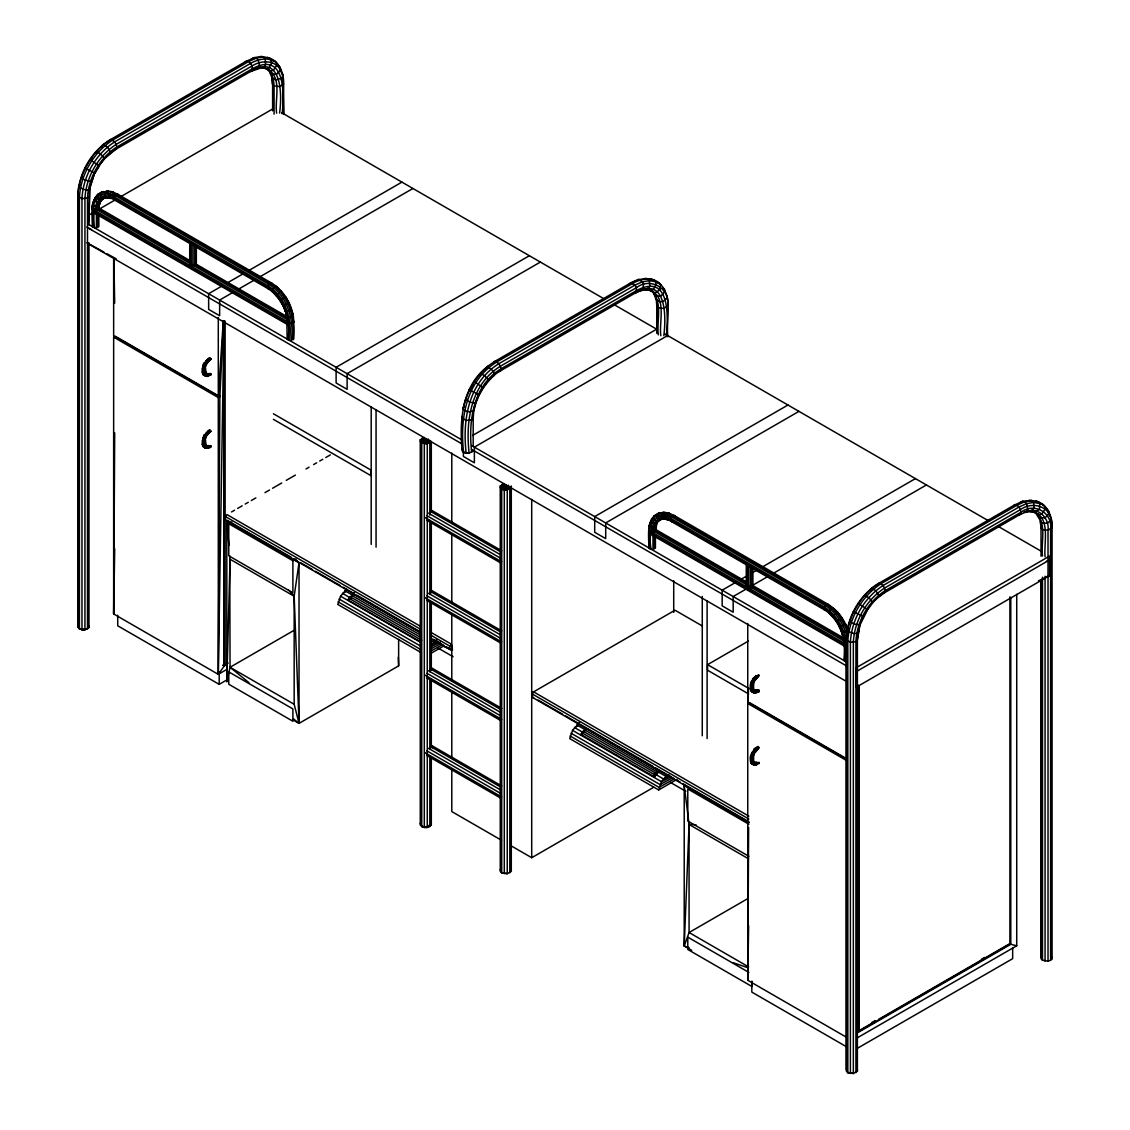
<?xml version="1.0" encoding="UTF-8"?>
<svg xmlns="http://www.w3.org/2000/svg" width="1130" height="1130" viewBox="0 0 1130 1130"><rect width="100%" height="100%" fill="white"/><g stroke="black" fill="none" stroke-linecap="round" stroke-linejoin="round"><path stroke-width="1.5" d="M95.527 171.35L103.579 159.429L115.204 149.64L251.99 70.667L252.216 65.865L248.84 61.444L246.778 60.907L109.356 140.247C90.64 152.282 78.323 174.02 77.928 196.295L77.928 627.531L81.981 629.862L84.934 629.862L88.973 627.531L88.973 242.724M88.973 221.537L89.694 187.524L94.722 172.735L89.722 188.823L88.973 224.799M92.222 226.565C92.604 215.237 88.564 195.999 103.197 191.606L104.652 192.227M93.112 227.483L93.112 207.609L92.222 208.527M94.652 228.02C92.787 217.087 92.928 192.241 110.797 197.948M96.431 228.048L96.431 212.906M97.957 227.54L97.957 214.093M98.847 226.65L98.847 214.87M227.285 664.242L224.234 666.008L218.288 674.342L219.884 396.63L115.246 336.217L113.65 337.15L113.65 613.943L218.288 674.342L227.413 669.073M113.65 258.883L113.65 335.836L218.288 396.249L219.884 395.316L219.884 396.63L218.288 397.562L113.65 337.15M190.589 266.991L190.589 243.416L189.713 242.526L189.713 266.101L192.128 267.499L192.128 243.925L190.589 243.416M193.908 265.818L193.908 245.606M195.448 265.296L195.448 245.097M196.338 265.07L196.338 246.552M218.288 397.562L218.288 674.342L224.008 320.835M218.288 317.544L218.288 396.249L223.302 320.793M224.234 320.849L224.234 666.008L223.076 665.33L223.966 664.087L223.966 322.177M223.966 664.087L225.138 664.751L225.138 321.075M229.757 555.762L230.054 667.279L226.819 681.701L226.819 521.114L299.026 562.797L299.026 723.384L293.009 719.909M231.763 521.989L228.769 523.727L228.769 555.776L292.896 592.798L292.896 560.734L295.876 559.011M271.087 59.678L267.245 57.461C278.997 59.961 284.04 73.055 283.644 84.001L279.604 86.615L274.082 85.894L272.613 84.369L271.864 75.583M287.19 339.184L286.681 316.005L289.04 317.516L293.221 315.863C291.017 302.459 282.839 289.803 271.101 282.754L267.725 285.664L267.598 288.39L272.824 291.992L279.336 299.266M288.079 340.045C290.693 320.482 285.113 298.038 267.33 287.218L113.847 198.597C104.652 191.38 91.459 199.007 93.112 210.576L94.652 211.169M289.619 340.526C292.345 320.129 286.13 296.936 267.725 285.664L114.102 196.973C104.412 189.388 90.513 197.425 92.222 209.601L93.112 210.576M291.385 340.497C294.181 319.493 287.529 295.763 268.672 284.153L114.949 195.405L105.019 192.34L100.782 193.004L100.443 194.657L101.968 197.736L103.423 198.343L108.24 197.524L105.599 197.157L104.737 195.773L105.019 192.34L107.449 190.942L112.251 191.733L118.311 194.544L118.707 195.801M292.924 339.975C295.749 318.745 288.927 294.817 269.901 283.093L116.136 194.318L110.966 192.029L109.102 196.493L110.797 198.442L106.884 197.806M293.814 339.099L293.814 321.146L292.924 320.341M398.636 639.411L398.636 665.881L299.026 723.384L294.167 704.287L294.167 596.245L299.026 562.797M451.788 769.205L451.788 811.566L501.55 840.296M451.788 756.846L451.788 691.532M451.788 680.938L451.788 613.844M451.788 603.265L451.788 534.405M451.788 522.046L451.788 453.201M462.142 416.504L462.142 449.175L463.625 452.367L466.182 453.215L469.148 453.215L473.188 450.884M656.262 299.153L656.812 306.188L658.296 307.713L663.818 308.434L667.858 305.82C670.316 288.334 650.357 276.808 636.43 287.684L500.576 366.12C470.673 384.426 465.461 421.066 469.148 453.215L463.625 452.367C459.656 418.806 466.012 380.881 496.96 361.826L633.04 283.263C641.303 278.347 653.761 276.327 660.612 284.576L659.892 289.873L655.118 292.839L648.733 290.029L644.001 289.28M466.182 453.215C462.283 420.035 468.343 382.463 499.008 363.606L635.032 285.071L642.405 281.794L649.355 280.65L655.499 281.624L656.05 284.35L653.507 289.478L651.092 290.509L646.261 289.746L640.795 290.65L634.636 293.39M471.704 452.367C468.201 421.956 472.538 385.98 501.226 368.691L636.854 290.396C670.175 272.711 668.268 316.372 666.375 336.542M473.188 445.771L473.188 416.871M510.591 845.523L531.707 857.712L531.707 499.347M648.789 547.895C649.171 536.566 645.131 517.328 659.765 512.935L661.22 513.557M649.679 548.813C646.572 535.337 650.4 507.78 670.415 519.927L824.674 608.985M651.219 549.364C647.928 535.903 652.137 508.726 671.757 521.721L672.986 521.41M652.999 549.378L652.999 534.236M654.524 548.883L654.524 535.436M655.414 547.979L655.414 536.199M656.812 331.669L656.812 304.38M663.818 335.709C666.163 317.375 666.742 275.494 636.204 292.486L499.404 371.459M667.858 336.782C665.697 319.197 673.875 296.625 659.016 282.768L656.572 282.246M673.72 612.333L673.72 580.693M691.744 950.358L684.215 946.008L684.215 785.435L748.908 822.767M684.215 785.435L689.074 824.476L689.074 932.518L684.215 946.008L689.145 947.689M747.156 588.32L747.156 564.746L746.28 562.825L746.28 587.431L748.696 588.829L748.696 565.254L747.156 564.746M846.398 758.583L749.345 702.549L747.749 703.467L747.749 980.261L846.313 1037.17M846.313 759.063L747.749 702.154L747.749 623.449M750.475 588.829L750.475 566.935M751.916 981.207L751.916 986.504L687.789 949.483L687.789 937.151L748.851 972.393M752.015 586.639L752.015 566.427M752.905 587.431L752.905 567.218M843.757 660.513C846.243 641.854 841.864 619.678 824.166 609.72L824.293 606.994L827.669 604.084C836.935 609.55 843.729 618.59 847.514 628.577M844.647 661.375C847.26 641.812 841.681 619.367 823.911 608.547M883.618 593.278L1020.404 514.305L1021.068 512.215L1019.246 506.89L1015.206 504.559L877.784 583.899C859.068 595.92 846.737 617.658 846.356 639.947L850.396 642.278L855.919 641.656L857.388 640.3L860.057 623.732L857.388 638.69L857.388 1071.169L853.348 1073.5L847.825 1072.653L847.825 641.388C848.941 618.393 861.809 596.103 881.16 583.645L1017.254 505.082L1024.712 501.762L1031.789 500.604L1033.569 502.469L1034.035 508.189L1030.475 511.565L1025.009 512.469C1036.874 505.407 1049.798 517.78 1048.019 530.253L1048.019 961.107L1042.496 960.26L1041.027 958.777L1041.027 580.975M855.919 1072.653L855.919 641.656C856.837 621.274 868.25 601.499 885.44 590.51L1021.068 512.215C1034.148 501.946 1052.934 512.78 1050.589 529.264L1050.589 960.26L1048.019 961.107M858.334 685.416L858.334 1032.326L1010.785 944.313L1016.732 945.782L1016.732 594.295M858.15 1030.447L859.224 1031.083L859.224 685.642M1009.881 596.894L1009.881 944.101L859.224 1031.083M1010.785 944.313L1010.785 597.403M1041.027 957.068L1041.027 580.721M1038.216 502.582L1035.659 501.113C1047.411 503.599 1052.454 516.692 1052.072 527.639L1048.019 530.253L1042.496 529.532L1041.027 528.007L1040.462 520.972M1050.589 960.26L1052.072 958.777L1052.072 525.846L1051.211 517.823M114.695 432.889L113.65 613.943L114.709 548.869M748.625 827.344L747.749 980.261L748.625 925.738M96.968 197.001L95.457 197.355L92.801 204.205L95.174 206.225L98.465 206.013L99.369 203.796L98.508 202.609M857.105 748.71L858.136 685.402M226.819 681.701L230.054 559.237L294.167 596.245L299.026 723.384L293.616 718.991M684.215 946.008L689.074 824.476L695.981 824.745M102.166 147.013L102.251 145.304L110.754 139.442L114.794 141.787L117.026 146.872L116.602 148.835L109.031 154.019M486.38 368.832L486.465 367.123L494.968 361.275L499.008 363.606L501.226 368.691L500.802 370.654C489.389 377.208 481.027 388.197 476.465 400.444M464.402 406.899L462.961 407.831L462.989 409.131L467.029 411.461L469.967 411.871L473.922 410.642C476.733 397.04 484.007 384.44 494.389 375.216L493.457 371.163L487.595 366.501C461.732 385.966 459.331 421.222 462.142 450.884L463.625 452.367M870.594 590.651L870.665 588.942L879.168 583.094L883.222 585.425L885.44 590.51L885.016 592.473L877.459 597.657L871.993 603.067L878.589 597.036L878.674 595.326L875.849 590.651L871.809 588.32C859.309 599.423 850.565 614.579 847.203 630.95L854.167 633.69L856.695 633.393L858.136 632.461L858.108 631.162M219.884 396.63L223.556 320.652M857.133 697.761L857.741 685.246M99.355 205.053L100.838 199.911M655.414 531.157L657.406 521.241L655.937 525.125M747.749 702.154L748.682 688.128M466.619 398.452L465.475 399.653L469.529 401.983L474.713 403.113L475.857 401.913L473.894 409.343L473.188 418.481L471.704 419.837L466.182 420.459L462.142 418.114M583.094 733.215L583.278 731.336L586.159 728.497L659.525 771.38L658.225 772.595L584.676 729.881L584.224 731.873L583.278 731.336L580.82 734.401L653.592 776.423L654.821 776.607L658.917 770.519L658.225 772.595M657.434 771.889L655.866 775.222L654.764 774.855L581.992 732.847L582.063 734.599L580.82 734.401M210.773 447.24C209.135 447.805 204.756 449.486 204.474 446.943L202.849 446.166L202.369 444.387L202.75 438.553L203.979 438.059L203.767 439.514M752.905 682.69L753.357 684.964L750.8 685.557C754.162 674.412 747.693 687.195 753.569 683.509L754.261 681.715L753.456 681.249L752.114 685.628L752.354 690.741L754.346 692.817L758.965 691.885L754.854 692.888C748.54 691.941 758.654 688.566 753.413 692.648C747.566 688.679 753.442 677.788 758.555 674.78M753.046 763.033C752.764 769.092 761.987 760.052 754.332 763.259L756.733 762.326M96.431 211.225C96.107 204.883 99.666 198.951 105.839 196.945L101.997 199.699L98.946 199.473L97.039 196.62L98.197 193.965M98.126 209.163L100.358 201.197M98.847 209.827L99.369 203.796M649.835 527.541L652.024 518.698L649.369 525.535L648.789 530.945L652.999 532.555M653.168 530.959C652.872 524.419 658.14 518.543 664.807 518.854L658.536 519.066L657.448 517.71L657.349 514.348L658.352 513.232L664.016 512.271L668.833 513.062L674.878 515.873L675.274 517.13M654.524 532.061L656.403 523.698L659.525 519.941L657.095 521.34L654.242 519.56L653.804 516.382L656.233 514.983M655.767 526.778L655.414 530.069L654.524 529.108M346.656 589.196L340.554 596.174L337.757 604.451L420.671 652.321M579.535 722.579L572.543 730.347L569.746 738.625L658.677 789.969L676.955 779.418M658.677 789.969L661.474 781.692L667.59 774.714M211.056 374.087L205.957 373.974L205.279 366.134L205.166 368.239L202.595 368.832L202.75 366.459L203.979 365.965M211.056 446.166L205.957 446.053L205.279 438.214L205.166 440.319L202.595 440.912C206.338 425.798 201.945 444.443 206.098 435.121M752.17 682.704L750.942 683.184C749.063 685.712 751.168 695.614 754.261 690.148L752.905 688.848L755.038 691.249L759.247 690.811M751.224 684.427L751.45 682.887M753.357 684.964L753.484 682.859M752.17 754.784L750.942 755.278C749.006 757.919 751.182 767.906 755.038 763.329C752.241 759.671 756.253 764.756 759.049 762.326M754.007 761.846L756.21 762.934L755.447 764.713C750.136 764.163 751.916 756.662 753.456 753.329L753.357 757.058L750.8 757.651L752.877 752.043L758.117 746.52M753.357 757.058L752.905 754.784M279.124 289.944L276.214 286.384L273.785 287.783L272.132 291.611C279.604 298.264 285.099 306.795 286.667 316.781M288.334 325.059L94.553 213.174L94.553 210.378L287.444 321.739L287.444 324.536M844.901 646.388L651.12 534.504L651.12 531.707L652.01 530.168L746.181 584.535M210.858 373.507L206.917 373.917C203.4 371.219 209.403 375.132 205.222 375.923L203.301 374.779L203.88 373.635M203.88 445.714L203.428 446.308C205.9 443.37 208.655 447.664 204.685 447.918C200.448 443.836 204.262 435.177 208.4 431.801L209.446 432.691L206.465 435.799L204.474 434.923M759.247 762.891L755.038 763.329L752.905 760.942L754.261 762.227C754.459 764.261 750.08 764.671 752.072 762.453M462.989 409.131C466.365 392.76 475.109 377.604 487.595 366.501M281.299 292.105L276.214 286.384M840.762 617.234L838.079 612.672L832.782 607.714L830.352 609.127L828.7 612.94C836.073 619.494 841.243 628.45 843.234 638.111L847.373 638.591M203.033 371.389C201.239 375.174 207.51 368.889 205.378 373.098C198.88 378.663 204.982 358.634 202.849 367.109L205.533 366.431M203.033 443.483C200.928 445.164 205.25 445.262 205.335 443.511C204.219 445.093 208.527 447.395 210.858 445.601M664.016 512.271L661.587 513.67L662.166 518.486L671.545 520.775M753.569 689.823L753.286 687.817L753.569 689.823C751.718 692.464 749.261 688.34 752.312 691.984M753.569 761.917L753.286 759.911L753.569 761.917C751.718 764.558 749.261 760.434 752.312 764.064M636.204 292.486L636.43 287.684L635.032 285.071L630.992 282.74L493.57 362.08M532.611 695.741L532.075 697.196L748.865 822.358M205.378 366.784L206.07 364.99L205.25 364.524M205.533 438.511C202.722 441.83 201.578 435.643 205.25 436.604M205.378 438.864L205.815 436.802L204.657 440.714L205.49 446.647L207.751 447.466L211.028 446.774M754.007 681.447C751.196 685.698 752.41 695.021 759.219 691.405M753.724 755.25C746.534 760.179 757.086 744.034 753.413 752.269C757.383 753.908 757.241 746.789 756.238 748.611M751.45 754.967L752.072 753.3M753.569 755.589L754.007 753.541M207.214 361.558C208.965 365.922 202.369 360.541 203.555 365.188C204.982 366.586 208.203 363.818 206.098 363.027M752.608 679.723C760.532 680.952 746.181 680.528 756.591 676.432C759.883 680.274 750.532 676.588 756.224 678.819M752.608 751.803L755.038 752.481M203.033 367.702L202.595 368.832M203.033 439.782L202.595 440.912M860.679 622.263L863.136 616.387L870.058 605.595M755.108 680.232L753.682 682.153L751.62 681.404M755.108 752.312L753.682 754.247L751.62 753.484M272.358 60.413L274.816 60.949L280.311 67.588L280.452 69.975L276.794 74.142L271.468 74.213L269.943 72.475L271.892 77.659L272.613 84.369M203.301 364.934L204.474 362.829M206.635 363.267C203.132 367.292 203.358 378.493 211.028 374.68M205.49 365.428L207.722 361.826L211.056 359.241M203.555 437.282L206.635 433.369M205.49 437.508L207.722 433.92L206.847 435.742M751.506 681.658L752.665 679.554M751.747 681.927L753.046 679.511M753.018 682.209L758.965 675.217M753.682 682.153L754.826 679.992M751.506 753.738L752.665 751.648M753.018 754.303L758.965 747.311M470.871 388.777L473.159 384.822M283.079 305.411L285.198 311.188C286.766 311.937 292.896 309.931 290.82 308.589L288.983 304.196M288.998 302.586L282.896 305.679L279.873 300.439L285.593 296.696L288.362 302.727M755.857 691.009L758.696 689.865M204.417 362.984L207.595 359.241L209.446 360.597L208.033 362.094L205.858 361.077L209.559 357.574M204.685 363.224L209.926 357.716M204.417 435.078L209.559 429.668M420.868 632.744L225.449 519.927L225.449 516.594L226.961 514.588L420.854 626.529M451.379 644.157L449.867 646.162L449.867 649.496L451.379 649.764L452.367 649.185L451.379 644.157L431.533 632.701M752.877 679.949L754.332 677.802M753.639 679.582L754.826 678.014M754.656 680.444L759.219 675.655M755.038 680.387L756.21 678.749M754.656 752.524L759.219 747.749M420.487 641.84L347.715 599.832L354.622 592.643M653.592 776.423L656.05 773.344L656.996 773.881M90.485 160.361L92.307 157.96M95.457 197.355L94.454 199.826L96.643 202.327L99.836 202.369L102.957 198.612L101.997 199.699M99.836 202.369L100.754 201.338M657.321 522.667L654.906 524.066L651.021 521.156C654.92 513.952 664.553 514.348 670.669 518.303L824.293 606.994C837.019 615.158 845.48 629.806 846.186 644.905L843.757 643.662M100.782 193.004L101.785 191.902L108.72 191.577M650.273 523.317L649.369 525.535L651.742 527.555L655.923 526.382M841.723 618.491L836.765 621.74M203.301 374.779L206.663 376.163L208.019 374.115L206.126 374.44L207.666 374.284C210.985 371.756 208.485 378.79 205.858 375.697C200.646 370.781 205.731 361.812 210.773 358.493M208.895 432.154L204.827 437.564L203.923 440.983L204.149 446.11L206.154 448.172L207.751 447.466L207.722 445.813L205.448 445.799M754.332 691.165C758.513 687.986 758.145 694.54 754.049 692.422L754.035 691.828M208.4 359.707L203.414 367.278L203.414 374.185M207.751 362.01L211.028 358.93M206.126 433.171L209.926 429.796M206.154 433.355L207.751 434.104L211.028 431.01M211.056 431.335L207.751 434.104M754.049 677.802L755.786 675.966M754.346 678L756.111 676.136M755.405 678.283L756.733 676.884L757.637 677.322M755.913 678.551L757.213 677.181M755.786 748.06C750.504 749.063 757.933 751.874 755.405 750.377M756.591 748.526L751.605 756.097L751.605 763.004M757.637 749.416C751.944 751.379 749.614 767.666 759.219 763.499M431.307 758.287L431.307 825.168L427.267 827.499L424.301 827.499L420.261 825.168L420.261 439.782L424.301 437.451L421.744 442.974L427.267 443.822L431.307 441.491L431.307 511.947M426.151 438.553L421.744 442.974L420.261 441.491M511.297 485.971L511.297 871.343L507.243 873.674L501.72 872.826L500.251 871.343L500.251 485.971L504.291 483.626L501.72 489.149L504.291 490.01L507.243 490.01L511.297 487.68L501.72 489.149L500.251 487.68M506.141 484.742L501.72 489.149L500.251 485.971M670.514 515.026L668.833 513.062L666.403 514.461L665.669 517.823L667.364 519.772M88.973 196.662L87.504 198.018L81.981 198.64L77.928 196.295M436.491 639.764L431.462 644.736L437.748 641.67M755.688 748.074L757.566 746.492M842.768 631.303L841.765 632.518L848.079 630.639L841.836 618.053L837.584 612.488L833.884 615.101L833.304 617.206M877.459 597.657L882.389 594.154M80.188 185.08L78.761 185.998L77.928 194.685L77.928 625.822L79.411 629L84.934 629.862L84.934 198.739C85.951 177.043 98.098 156.011 116.362 144.301L252.216 65.865C261.016 60.187 274.858 59.622 280.452 69.975M848.616 628.718L847.175 629.65L846.356 638.337L846.356 1069.46L847.825 1072.653L853.348 1073.5L853.348 642.377C854.365 620.681 866.512 599.663 884.776 587.939L1020.644 509.503C1031.422 501.579 1049.106 505.378 1051.239 519.913L1047.284 523.261L1041.803 522.922L1035.278 512.328L1029.783 511.353M840.607 626.119L839.463 627.009L845.565 623.915L846.158 626.995M97.237 195.052L103.197 191.606M88.267 215.435L92.844 212.807M98.932 209.29L115.67 199.629M120.232 196.987L272.415 109.13M222.342 285.791L208.64 293.701L208.64 309.38L219.644 315.736L219.644 300.057L233.345 292.147M226.904 283.164L243.656 273.488M248.219 270.861L401.927 182.114M237.907 289.506L254.66 279.845M259.222 277.203L412.93 188.47M529.391 255.705L336.119 367.292L336.119 382.985L347.122 389.327L347.122 373.649L540.394 262.061M231.523 511.961L234.574 510.195M237.611 508.444L242.173 505.816M245.21 504.051L248.247 502.299M251.298 500.548L255.86 497.906M264.971 492.638L269.533 490.01M272.584 488.259L281.709 482.99M286.257 480.349L295.382 475.08M306.032 468.936L309.069 467.184M313.632 464.557L316.668 462.791M319.719 461.04L322.756 459.289M325.793 457.523L330.356 454.896M428.482 439.09L421.744 442.974L420.261 439.782M472.51 435.502L656.657 329.183M667.661 335.539L474.388 447.127L474.388 462.806L463.385 456.449L463.385 451.223M508.458 485.264L501.72 489.149L507.243 490.01L507.243 873.674L501.72 872.826L500.251 869.634M223.076 665.33L226.127 663.578M225.138 664.751L228.175 662.999M248.981 682.675L230.054 667.279L294.944 629.806M117.718 615.229L117.718 625.78L219.192 684.356L228.288 679.088M787.977 405.006L594.705 516.58L594.705 532.272L605.708 538.629L605.708 522.936L798.981 411.348M653.804 516.382L659.765 512.935M658.564 521.029L661.403 519.39M431.264 653.168L443.454 646.134M735.87 582.275L722.169 590.185L722.169 605.864L733.172 612.22L733.172 596.527L746.874 588.631M740.433 579.634L746.52 576.116M752.608 572.613L757.171 569.972M761.733 567.331L915.441 478.597M751.436 585.99L768.174 576.328M772.736 573.687L926.445 484.954M748.639 693.961L707.578 670.245L707.578 664.652L748.399 641.077M531.707 857.712L653.776 787.229M856.328 671.587L1049.601 559.901L1046.422 561.398M1049.601 575.58L856.328 687.167L856.328 667.661L1049.601 556.073L1049.601 575.58L1038.456 580.834M747.933 898.534L689.074 932.518L748.611 966.899M871.837 1022.537L874.888 1020.785M981.405 959.285L984.456 957.52M858.772 1030.814L875.538 1021.139M878.589 1019.373L1009.697 943.691M856.95 1038.032L1016.732 945.782M857.84 1048.047L1012.664 958.664L1012.664 948.112M431.66 650.612L442.452 644.651M674.441 778.824L659.016 787.342L570.085 735.983M493.245 375.838L494.389 375.216M431.095 648.733L440.403 643.818M672.378 777.977L659.977 784.545L571.031 733.201M280.198 300.411L281.201 299.888M208.047 445.856L209.361 446.068L208.895 447.819L206.154 448.172M431.039 646.741L440.361 642.01M670.782 776.974L661.474 781.692L572.543 730.347M250.422 71.571L264.194 66.868L265.621 64.551L265.155 58.831L263.375 56.966L261.115 56.5L254.151 57.644L245.224 61.811M646.261 289.746L649.835 286.37L649.355 280.65L647.575 278.785L638.351 279.463L630.992 282.74M1027.396 501.212L1029.529 500.138L1038.018 501.579L1044.826 506.395L1045.137 508.994L1041.973 513.769L1039.332 514.659L1032.933 511.848M345.667 591.852L342.517 593.391L351.571 598.618M577.642 726.025L574.506 727.551L583.546 732.777M669.723 775.83L663.437 778.909L654.397 773.683M436.985 640.611L433.821 642.108L430.798 640.371M668.974 774.784L665.796 776.282L656.756 771.056M755.447 764.713L754.049 764.516M254.448 68.351L256.595 68.831L258.403 67.814L259.406 65.568L258.191 59.975L256.298 58.124L248.84 61.444L112.746 140.007C93.395 152.465 80.527 174.755 79.411 197.75L79.411 629L87.504 629L87.504 198.018C88.423 177.636 99.836 157.861 117.026 146.872L252.654 68.577C285.438 51.09 284.252 93.536 282.175 113.763M251.99 70.667C282.02 53.859 282.133 94.595 279.604 112.986M629.424 283.644L636.543 280.48M1013.638 505.463L1022.565 501.282L1031.789 500.604M1018.836 515.209L1026.817 511.452L1027.834 509.206L1026.605 503.613L1024.712 501.762L1022.565 501.282L1020.743 502.299L1024.062 501.748M262.061 67.927L259.787 67.461L266.878 68.69L269.293 67.659L271.836 62.531L269.604 57.941L261.115 56.5M277.811 295.424L276.243 295.679L281.017 291.159L288.8 302.854L293.221 315.863M103.579 159.429L110.175 153.398L110.26 151.688L107.435 147.013L103.395 144.682C90.894 155.785 82.151 170.941 78.789 187.312L85.753 190.052L88.281 189.755L89.722 188.823L89.694 187.524M487.779 381.248L488.259 379.652L484.685 375.725L480.645 373.394L480.165 374.991M864.026 595.524L868.885 597.544L872.812 602.756L867.713 609.451L860.198 624.593L856.554 624.65L851.215 622.644L849.689 621.472L850.834 620.271M429.711 440.319L421.744 442.974L427.267 443.822L427.267 827.499L421.744 826.652L420.261 823.459M509.701 486.493L501.72 489.149L509.814 489.149L509.814 872.826M830.522 612.94L828.7 612.94M210.773 375.16L206.154 376.092M759.049 690.246C745.871 690.67 759.53 688 755.447 692.634L752.608 692.182M204.12 447.339C200.321 442.678 205.109 450.333 206.07 445.502L205.533 444.683M826.185 609.861L824.999 610.2L670.81 521.184L671.517 516.735L673.932 515.337L828.502 604.564M82.419 176.619L81.275 177.834L85.315 180.164L90.499 181.294L91.643 180.094M209.361 432.705L207.496 431.349L208.4 431.801M110.966 192.029L112.251 191.733L113.946 193.682M103.423 198.343L104.836 198.061M1024.204 511.763L1026.873 511.325M263.375 56.966L252.329 58.661L254.151 57.644L256.298 58.124M657.349 514.348L663.932 513.133M431.307 441.491L421.744 442.974L429.824 442.974L429.824 515.139M428.115 825.663L431.307 825.168M751.04 690.797C749.43 686.913 751.478 690.967 753.357 688.608L753.286 684.229M452.367 645.866L449.867 646.162L431.547 635.597M452.367 649.185L449.867 649.496L431.547 638.916M206.635 373.903L209.022 373.592M208.541 445.601L207.214 445.729L209.022 445.672M756.238 690.501L752.735 689.893M754.826 762.722L757.213 762.411M754.346 764.911L757.086 764.558M89.75 159.57L99.299 165.813L95.033 173.187L84.863 168.045M98.748 165.757L104.398 159.118L102.604 155.926L98.211 152.31L96.431 151.575L95.965 153.172M473.95 381.389L482.948 387.576M867.162 609.395L858.164 603.222L858.899 603.999M205.222 375.923L203.428 374.228M206.635 445.616L205.815 445.121M347.715 599.832L348.958 600.016L348.902 598.264L350.003 598.632M645.315 278.319L653.818 279.76L655.499 281.624M1030.475 511.565C1051.818 513.74 1043.583 543.205 1045.066 556.822M208.4 448.073L207.496 447.014M756.591 764.812L755.786 764.346M106.093 191.224L113.353 192.34M662.66 512.554L669.92 513.67M661.587 513.67L671.517 516.735L825.239 605.482C836.313 612.488 843.997 624.297 846.935 636.967M207.722 373.719L205.815 373.041M205.872 375.668L207.256 375.909M204.474 446.943L205.858 447.791M204.417 447.536L207.256 447.989M533.586 697.45L532.075 697.196L532.611 692.422L674.991 610.214L702.479 626.077M648.733 290.029C667.816 295.354 658.663 322.022 660.852 335.723M1040.787 504.065L1043.23 504.587L1048.725 511.226L1048.866 513.613L1045.208 517.78L1039.883 517.851L1038.357 516.128M638.351 279.463L642.405 281.794L643.535 284.52L642.617 289.633L640.795 290.65L638.648 290.17M751.04 762.891C749.43 759.007 751.478 763.047 753.357 760.702L753.286 756.309M854.322 611.923L853.277 611.683L863.136 616.387M733.483 962.817L748.258 967.859M442.748 645.936L452.466 650.103M112.082 198.16L116.418 200.081L109.709 197.835M667.533 513.359L826.468 604.423C836.341 610.553 843.22 620.568 847.147 631.345M832.782 607.714L833.502 609.127M86.855 227.045L91.488 229.588M86.855 242.738L103.861 252.061M106.955 253.756L116.235 258.841M351.133 597.29L350.187 596.753L421.434 637.899M651.459 279.28L660.612 284.576M266.878 68.69C282.91 76.882 274.406 99.355 276.652 113.184M264.519 68.21L270.918 71.021L273.559 70.117L276.723 65.356L276.412 62.757C268.954 56.698 258.53 58.845 250.832 63.252L114.794 141.787C95.739 154.033 83.055 175.998 81.981 198.64L81.981 629.862M281.568 112.647L603.745 298.659M614.438 304.832L657.194 329.508M664.821 333.929L988.524 520.817M997.691 526.1L1041.973 551.666M268.432 288.87L114.243 199.855L114.949 195.405L117.365 194.007L271.935 283.235L272.189 284.407M97.872 207.44L190.518 260.931M195.08 263.558L287.726 317.05M654.44 528.769L747.085 582.261M751.648 584.888L844.294 638.379M98.169 208.64L190.829 262.132M195.377 264.759L288.023 318.25M653.225 529.094L745.871 582.586M751.944 586.089L843.079 638.704M95.443 208.838L288.334 320.2M749.218 586.286L843.39 640.654M651.12 531.707L844.011 643.069L844.011 645.88M94.228 211.96L287.119 323.335M650.795 533.289L844.59 645.188M88.295 224.234L462.396 440.22M471.549 445.502L847.175 662.364M88.295 228.062L462.396 444.147M471.549 449.33L847.175 666.29M88.295 243.755L847.175 681.884M273.404 413.75L370.753 469.953L370.753 475.546L273.404 419.343M707.578 664.652L748.639 688.354M430.968 509.941L501.692 550.762M430.459 511.339L501.183 552.175M428.44 513.133L500.661 554.844M426.956 515.704L500.689 558.277M747.749 703.467L846.313 760.377M424.908 517.484L501.649 561.78M426.956 520.365L500.689 562.938M430.968 590.058L501.692 630.893M430.459 591.47L501.183 632.306M428.44 593.264L500.661 634.961M426.956 595.821L500.689 638.394M424.908 597.601L501.649 641.911M426.956 600.496L500.689 643.055M748.851 816.128L533.586 691.857L532.075 693.862L748.865 819.024M225.449 516.594L420.868 629.424M226.961 520.196L291.088 557.203M294.139 558.969L297.19 560.734M300.241 562.5L312.459 569.548M315.51 571.314L339.932 585.411M342.997 587.176L353.676 593.349M356.727 595.115L420.854 632.136M433.073 639.185L443.751 645.357M446.802 647.109L451.379 649.764M538.177 700.091L562.599 714.202M565.65 715.968L652.674 766.197M655.725 767.962L674.045 778.542M677.096 780.307L680.147 782.073M683.212 783.824L748.851 821.736M421.278 633.309L353.054 593.928L353.662 594.79M228.769 523.727L292.896 560.734M344.876 590.764L352.419 595.115M576.865 724.937L585.905 730.149M748.851 824.222L687.789 788.966L687.789 821.03L748.851 856.272M421.306 635.568L351.571 595.298L352.362 596.004M583.278 731.336L656.05 773.344M437.804 647.9L453.074 656.714M670.542 782.497L685.811 791.311M348.902 598.264L421.659 640.286M340.554 596.174L420.445 642.306M339.057 599.027L420.459 646.021M338.096 601.824L421.01 649.693M430.968 667.533L501.692 708.369M430.459 668.946L501.183 709.781M428.44 670.74L500.661 712.437M689.074 824.476L748.611 858.856M426.956 673.296L500.689 715.869M424.908 675.076L501.649 719.386M426.956 677.972L500.689 720.53M430.968 745.108L501.692 785.943M430.459 746.52L501.183 787.356M428.44 748.314L500.661 790.011M426.956 750.871L500.689 793.444M424.908 752.651L501.649 796.961M426.956 755.546L500.689 798.105M230.054 667.279L294.167 704.287M847.232 1047.185L751.817 992.098L751.817 981.56M752.665 691.588L751.45 689.413M751.506 691.518L753.413 692.648M751.62 763.047L752.665 763.668M751.506 763.598L753.413 764.727M203.301 446.873L205.222 448.003M290.82 308.589L293.249 315.086L293.814 322.106L289.619 323.576L287.19 322.332M828.756 605.736L831.129 607.432M756.733 676.884L755.688 675.994M584.676 729.881L585.453 730.587L586.159 728.497L586.753 729.373M834.604 610.2L837.867 613.449M847.825 1072.653L846.356 1071.169L846.356 639.947M271.892 77.659L275.932 80.004L281.384 78.252L282.825 76.261L278.785 65.865M229.136 523.713L226.819 521.114L228.882 545.366M288.362 589.775L294.167 596.245M662.985 287.684L664.525 289.407L664.666 291.794L661.008 295.961L655.683 296.032L654.143 294.309L656.106 299.478L660.146 301.823L663.07 301.442L667.039 298.094L667.011 296.004M651.078 290.495C663.381 301.823 656.417 320.454 658.296 334.876M267.895 69.947L271.468 74.213M282.26 293.376L285.156 297.162M750.8 685.557L750.716 684.822L750.8 689.357M750.8 757.651L750.716 756.902L750.8 761.451M478.922 394.568L469.063 389.864M205.533 372.589L205.957 373.974L204.12 375.259L202.75 373.211L203.555 375.16M842.528 619.89L844.138 622.672M1047.199 509.503L1049.728 516.212M1038.724 515.111L1040.278 519.221M654.524 293.291L656.078 297.402M270.31 71.473L273.389 79.284L274.082 85.894L274.082 114.13M655.329 529.278L655.654 530.493M432.451 745.955L432.988 747.989M98.762 207.948L99.087 209.163M285.283 310.665L286.328 314.663M202.524 371.841L202.849 374.072M202.524 443.935L202.849 446.166M1040.306 521.297L1041.027 528.007M282.797 74.185L283.644 113.876L283.644 84.001M843.248 637.334L843.503 640.018M292.373 314.536L292.656 317.431M398.297 657.166L398.636 665.881M654.764 774.855L654.821 776.607M473.894 409.343L473.922 410.642M113.904 259.01L114.681 303.137M1052.072 957.068L1052.072 958.777M1045.066 576.244L1045.066 961.107M1042.496 556.002C1040.772 541.835 1047.397 523.402 1035.278 512.328L1039.515 509.051L1039.699 503.443L1033.569 502.469L1026.605 503.613L1019.246 506.89L883.222 585.425C864.153 597.685 851.469 619.636 850.396 642.278L850.396 1073.5M1042.496 577.19L1042.496 960.26M1041.027 526.213L1041.027 556.257M857.388 1069.46L857.388 1071.169M753.526 684.554L753.526 688.156M753.526 756.634L753.526 760.25M707.112 601.019L707.112 738.54M702.267 596.456L702.267 735.743M656.812 306.188L656.812 333.392M504.291 490.01L504.291 873.674M501.72 484.488L501.72 872.826M431.307 522.456L431.307 592.855M431.307 603.406L431.307 670.288M431.307 679.088L431.307 747.721M429.824 520.407L429.824 594.324M429.824 601.372L429.824 671.771M429.824 678.805L429.824 749.204M429.824 756.253L429.824 826.652L421.744 826.652L421.744 438.299M424.301 443.822L424.301 827.499M376.064 409.653L376.064 547.174M371.205 406.857L371.205 544.378M272.613 82.561L272.613 110.853M219.192 672.053L219.192 684.356M205.335 367.815L205.335 371.431M205.335 439.909L205.335 443.511M202.524 368.098L202.595 372.632M202.524 440.177L202.595 444.726M88.973 625.822L88.973 627.531M228.769 671.898L228.769 684.243L292.896 721.251L292.896 708.92L228.769 671.898"/></g></svg>
